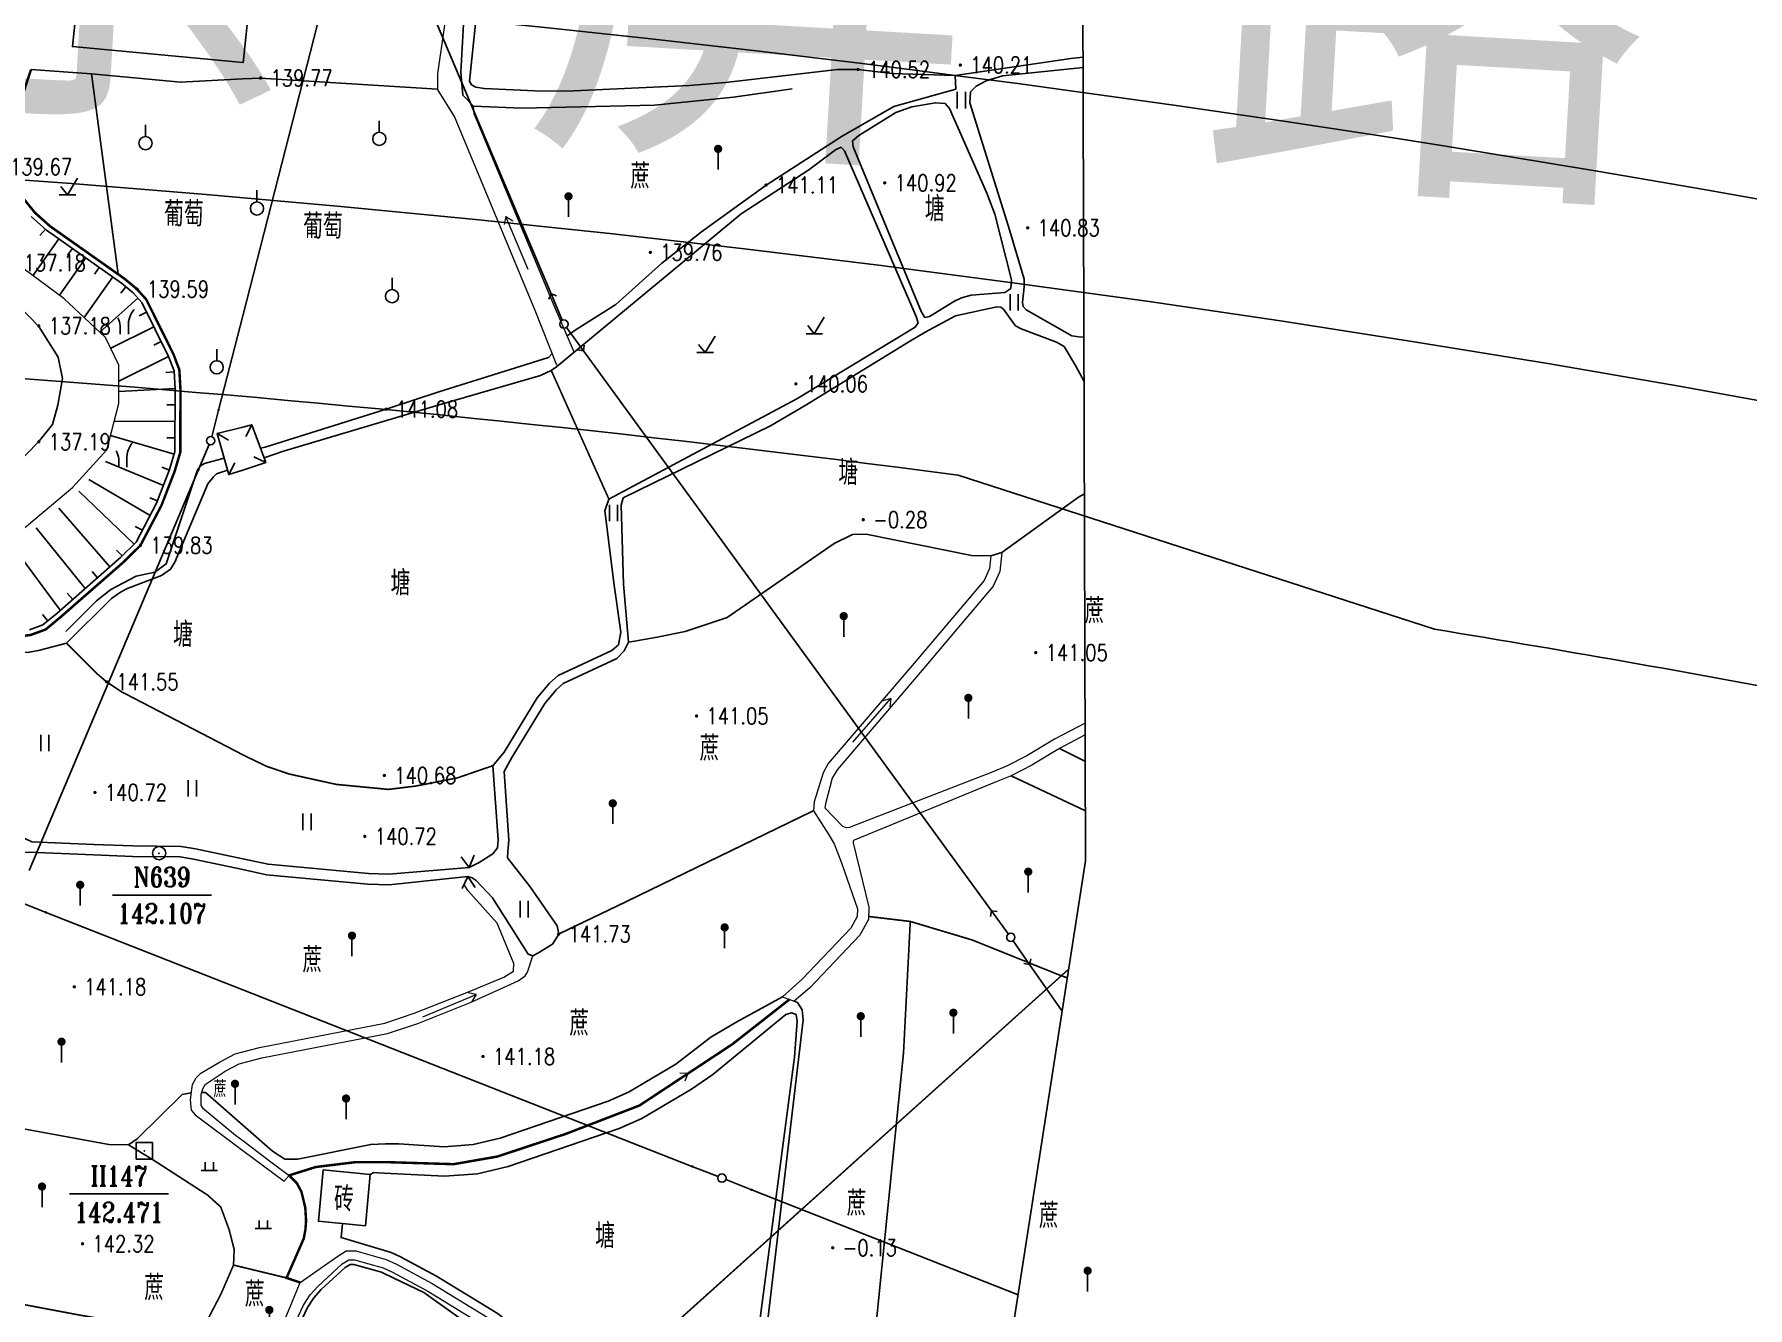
# Model space of a CAD drawing. Extents: x 529262 to 576451, y 2694391 to 2717535.
# Drawn here: x 567352.4 to 567456.3, y 2709343.5 to 2709420.7 of the extents above; entities that cross this region are included whole.
import ezdxf
from ezdxf.enums import TextEntityAlignment as Align
from ezdxf.xclip import XClip

# ---------------------------------------------------------------- set-up
doc = ezdxf.new("R2010")
doc.units = 0
doc.header["$XCLIPFRAME"] = 0
doc.linetypes.add('X3', pattern=[5, 4, -1])
for name, color, linetype in [('DLSS', 4, 'Continuous'), ('DMTZ', 8, 'Continuous'), ('GCD', 8, 'Continuous'), ('GXYZ', 8, 'Continuous'), ('JMD', 8, 'Continuous'), ('KZD', 8, 'Continuous'), ('PP-COM', 7, 'Continuous'), ('RD-中线', 40, 'Continuous'), ('RD-红线', 7, 'Continuous'), ('ZBTZ', 8, 'Continuous'), ('ZJ', 7, 'Continuous'), ('污水管径标注_W10-', 202, 'Continuous'), ('路名', 7, 'Continuous')]:
    doc.layers.add(name, color=color, linetype=linetype)
doc.layers.add('SXSS', color=5, linetype='Continuous', lineweight=0)
doc.styles.add('HZ', font='rs.shx', dxfattribs={"width": 0.8, "bigfont": 'hztxt.shx'})
doc.styles.add('romant', font='romant.shx', dxfattribs={"width": 0.8})
doc.styles.add('宋体', font='', dxfattribs={"width": 0.75})
doc.styles.get('宋体').set_extended_font_data('SimSun')
doc.linetypes.add('10421', pattern='A,2,[150,AAA.SHX,S=0.5,R=0,X=0,Y=0.5],1e-11', length=2)
doc.linetypes.add('10422', pattern='A,0.75,[150,AAA.SHX,S=0.5,R=0,X=0,Y=0.5],1.5,[177,AAA.SHX,S=1,R=0,X=0,Y=0.4],0.75', length=3)
doc.linetypes.add('1161', pattern='A,0,[149,AAA.SHX,S=0.15,R=0,X=0,Y=0],-1.6', length=1.6)
doc.linetypes.add('8462', pattern='A,2,[157,AAA.SHX,S=1,R=0,X=0,Y=0.5],1e-09', length=2)

# ---------------------------------------------------------------- blocks, each defined once
blk = doc.blocks.new('A$C19FD0107')
at = {"layer": 'RD-中线', "color": 8, "linetype": 'Continuous'}
blk.add_lwpolyline([(-3086.58, 14893.65), (-3108.23, 14899.63, 0.000046), (-3108.32, 14899.66), (-3236.52, 14935.1, 0.007364), (-3240.8, 14936.21), (-3481.53, 14995.18, 0.065736), (-3741.79, 15023.65), (-4056.29, 15016.62, -0.003768), (-4058.1, 15016.6), (-4121.61, 15016.13, 0.002785), (-4122.95, 15016.12), (-4376.62, 15011.45), (-4572.92, 15005.07)], format="xyb", dxfattribs=at)
at = {"layer": 'RD-中线', "color": 8, "linetype": 'Continuous', "flags": 128}
for points in [[(-4490.73, 14139.44, 0), (-4490.29, 14139.42)], [(-3818.25, 14086.17, 0), (-3817.74, 14086.17)]]:
    blk.add_lwpolyline(points, format="xyb", dxfattribs=at)
at = {"layer": 'RD-红线', "color": 8}
for points in [[(-3506.43, 15013.22, 0.051126), (-3711.6, 15035.87)], [(-3589.62, 15003.33, 0.03012), (-3708.24, 15011.83)], [(-3511.62, 14984.68, 0.012718), (-3560.74, 14994, 0.012718)]]:
    blk.add_lwpolyline(points, format="xyb", dxfattribs=at)
blk.add_lwpolyline([(-3560.74, 14994), (-3589.62, 15003.33)], dxfattribs=at)
blk = doc.blocks.new('gc121')
at = {"color": 8}
for p, q in [((-0.5, -1), (-0.5, 1)), ((0.5, -1), (0.5, 1))]:
    blk.add_line(p, q, dxfattribs=at)
blk = doc.blocks.new('gc013c')
at = {"linetype": 'Continuous'}
blk.add_line((0.5, 0), (4, 0), dxfattribs=at)
at = {"linetype": 'Continuous', "const_width": 0.15, "flags": 128}
blk.add_lwpolyline([(3.775, 0, 1), (3.925, 0, 1)], format="xyb", close=True, dxfattribs=at)
blk = doc.blocks.new('gc246')
at = {"color": 8}
for p, q in [((-0.5, 1), (-0.5, 0)), ((0.5, 1), (0.5, 0))]:
    blk.add_line(p, q, dxfattribs=at)
for centre, radius, start, end in [((3.4, 1.11), 2.91, 139.3312, 182.0887), ((-2.94, 0.81), 2.45, 4.3743, 29.0242)]:
    blk.add_arc(centre, radius, start, end, dxfattribs=at)
blk = doc.blocks.new('gc165')
at = {"color": 8}
blk.add_line((0, 0), (0, 2), dxfattribs=at)
at = {"color": 8, "const_width": 0.5}
blk.add_lwpolyline([(-0.25, 2.5, 1), (0.25, 2.5, 1)], format="xyb", close=True, dxfattribs=at)
blk = doc.blocks.new('gc119')
at = {"color": 8}
for p, q in [((-1, 0), (1, 0)), ((-0.5, 1), (-0.5, 0)), ((0.5, 1), (0.5, 0))]:
    blk.add_line(p, q, dxfattribs=at)
blk = doc.blocks.new('gc125')
at = {"color": 8}
blk.add_line((0, 0.8), (0, 2.2), dxfattribs=at)
blk.add_circle((0, 0), 0.8, dxfattribs=at)
blk = doc.blocks.new('gc123')
at = {"color": 8}
for p, q in [((-1, 0), (1, 0)), ((0, 0), (-0.8, 1)), ((0, 0), (1.2, 2))]:
    blk.add_line(p, q, dxfattribs=at)
blk = doc.blocks.new('GC200')
at = {"linetype": 'Continuous', "const_width": 0.2, "flags": 128}
blk.add_lwpolyline([(-0.1, 0, 1), (0.1, 0, 1)], format="xyb", close=True, dxfattribs=at)
blk = doc.blocks.new('gc170')
at = {"color": 8, "linetype": 'Continuous'}
blk.add_circle((0, 0), 0.5, dxfattribs=at)
blk = doc.blocks.new('gc086')
at = {"color": 8}
for p, q in [((0, 0), (7, 0)), ((7, 0), (6.18, 0.57)), ((7, 0), (6.18, -0.57))]:
    blk.add_line(p, q, dxfattribs=at)
blk = doc.blocks.new('gc037')
for p, q in [((0, 0), (-1.39, 0.8)), ((-1.39, -0.8), (0, 0))]:
    blk.add_line(p, q)
blk = doc.blocks.new('gc013b')
at = {"linetype": 'Continuous'}
blk.add_line((0.5, 0), (4, 0), dxfattribs=at)
at = {"linetype": 'Continuous', "flags": 128}
blk.add_lwpolyline([(3.5, 0.5), (4, 0), (3.5, -0.5)], dxfattribs=at)
blk = doc.blocks.new('gc117')
at = {"color": 8}
blk.add_circle((0, 0), 0.8, dxfattribs=at)
blk.add_point((0, 0), dxfattribs=at)
blk = doc.blocks.new('gc115')
at = {"color": 8}
blk.add_lwpolyline([(-1, -1), (1, -1), (1, 1), (-1, 1)], close=True, dxfattribs=at)
blk.add_point((0, 0), dxfattribs=at)

msp = doc.modelspace()

# ---------------------------------------------------------------- linework, layer by layer
at = {"color": 8, "linetype": 'Continuous', "flags": 128}
msp.add_lwpolyline([(567209.956, 2709328.306), (567242.359, 2709376.873), (567237.386, 2709487.838), (567226.241, 2709566.338), (567250.471, 2709637.466), (567310.691, 2709648.291), (567365.176, 2709659.753), (567568.23, 2709904.38), (567652.452, 2709866.094), (567570.025, 2709683.533), (567490.632, 2709613.794), (567456.674, 2709542.126), (567415.71, 2709492.593), (567416.103, 2709370.575), (567398.267, 2709255.857), (567341.513, 2709220.051), (567319.6, 2709121.447), (567354.869, 2709007.157), (567377.977, 2708907.793), (567342.698, 2708646.362), (567189.906, 2708654.057), (567219.676, 2708986.987), (567146.446, 2709250.882)], dxfattribs=at)
at = {"layer": 'DLSS', "linetype": 'X3', "const_width": 0.15, "elevation": 142.24, "flags": 128}
msp.add_lwpolyline([(567335.132, 2709353.926), (567335.056, 2709354.728), (567335.26, 2709356.226), (567335.711, 2709357.448), (567336.044, 2709358.273), (567336.636, 2709359.204), (567337.573, 2709360.571), (567338.049, 2709361.117), (567339.415, 2709362.187), (567342.357, 2709363.647), (567343.036, 2709363.91), (567346.687, 2709364.285), (567347.443, 2709364.578), (567348.025, 2709365.061), (567349.661, 2709368.634), (567350.032, 2709369.461), (567350.388, 2709370.766), (567350.481, 2709371.474), (567350.456, 2709372.235), (567349.484, 2709375.015), (567347.612, 2709377.832), (567347.24, 2709378.952), (567346.888, 2709381.28), (567346.962, 2709381.914), (567347.319, 2709382.491), (567348.491, 2709383.525), (567349.116, 2709383.87), (567352.14, 2709384.252), (567353.05, 2709384.583), (567353.931, 2709385.313), (567357.811, 2709388.701), (567358.804, 2709389.688), (567360.071, 2709392.096), (567360.873, 2709394.167), (567361.215, 2709395.321), (567361.227, 2709399.136), (567361.158, 2709400.323), (567360.804, 2709401.26), (567359.15, 2709404.586), (567358.589, 2709405.211), (567357.838, 2709405.835), (567353.313, 2709409.026), (567352.405, 2709409.839), (567350.429, 2709412.271), (567350.29, 2709412.618), (567350.36, 2709413.082), (567352.167, 2709418.511)], dxfattribs=at)
at = {"layer": 'DMTZ', "linetype": 'Continuous'}
for p, q in [((567353.043, 2709408.835, 142.24), (567352.71, 2709408.463, 142.24)), ((567354.671, 2709407.674, 142.24), (567354.383, 2709407.266, 142.24)), ((567356.305, 2709406.522, 142.24), (567356.017, 2709406.113, 142.24)), ((567357.922, 2709405.346, 142.24), (567357.602, 2709404.962, 142.24)), ((567359.171, 2709403.82, 142.24), (567358.723, 2709403.597, 142.24)), ((567360.062, 2709402.029, 142.24), (567359.614, 2709401.806, 142.24)), ((567360.842, 2709400.194, 142.24), (567360.343, 2709400.165, 142.24)), ((567360.901, 2709398.196, 142.24), (567360.401, 2709398.198, 142.24)), ((567360.895, 2709396.196, 142.24), (567360.395, 2709396.198, 142.24)), ((567360.558, 2709394.245, 142.24), (567360.092, 2709394.426, 142.24)), ((567359.835, 2709392.38, 142.24), (567359.369, 2709392.561, 142.24)), ((567358.921, 2709390.603, 142.24), (567358.478, 2709390.835, 142.24)), ((567357.701, 2709389.046, 142.24), (567357.348, 2709389.401, 142.24)), ((567356.201, 2709387.723, 142.24), (567355.872, 2709388.1, 142.24)), ((567354.695, 2709386.408, 142.24), (567354.366, 2709386.784, 142.24)), ((567353.176, 2709385.106, 142.24), (567352.857, 2709385.491, 142.24))]:
    msp.add_line(p, q, dxfattribs=at)
at = {"layer": 'DMTZ'}
for p, q in [((567353.854, 2709408.251, 142.24), (567352.277, 2709406.014, 142.24)), ((567355.488, 2709407.098, 142.24), (567353.892, 2709404.835, 142.24)), ((567357.122, 2709405.945, 142.24), (567355.391, 2709403.49, 142.24)), ((567358.648, 2709404.662, 142.24), (567356.347, 2709402.597, 142.24)), ((567359.616, 2709402.924, 142.24), (567357.002, 2709401.624, 142.24)), ((567360.507, 2709401.134, 142.24), (567357.49, 2709399.633, 142.24)), ((567360.9, 2709399.196, 142.24), (567357.486, 2709398.998, 142.24)), ((567360.898, 2709397.196, 142.24), (567357.21, 2709397.208, 142.24)), ((567360.844, 2709395.203, 142.24), (567356.99, 2709396.342, 142.24)), ((567360.197, 2709393.312, 142.24), (567356.678, 2709394.772, 142.24)), ((567359.386, 2709391.487, 142.24), (567355.678, 2709393.681, 142.24)), ((567358.41, 2709389.751, 142.24), (567355.062, 2709392.958, 142.24)), ((567356.954, 2709388.381, 142.24), (567353.85, 2709391.939, 142.24)), ((567355.448, 2709387.065, 142.24), (567352.474, 2709390.741, 142.24)), ((567353.941, 2709385.75, 142.24), (567351.239, 2709389.395, 142.24))]:
    msp.add_line(p, q, dxfattribs=at)
at = {"layer": 'DMTZ', "linetype": '10422', "flags": 128}
for points, elevation in [([(567415.916, 2709428.717), (567397.915, 2709428.068), (567383.779, 2709428.009), (567382.364, 2709427.855), (567381.673, 2709427.241), (567379.978, 2709423.979), (567379.574, 2709422.92), (567379.132, 2709421.49), (567378.741, 2709417.809), (567378.875, 2709417.596), (567379.136, 2709417.44), (567379.64, 2709417.363), (567382.714, 2709417.229), (567384.634, 2709417.208), (567392.087, 2709417.544), (567394.272, 2709417.736), (567401.07, 2709418.516), (567402.307, 2709418.518), (567404.349, 2709418.276), (567408.201, 2709418.163), (567415.217, 2709419.184), (567415.946, 2709419.255)], 140.5), ([(567384.675, 2709402.372), (567385.223, 2709402.77), (567387.618, 2709404.271), (567390.408, 2709406.774), (567392.812, 2709408.682), (567396.729, 2709411.514), (567401.34, 2709414.486), (567404.483, 2709416.283), (567408.232, 2709417.323), (567408.201, 2709418.163)], 141.135), ([(567415.948, 2709418.63), (567411.066, 2709418.141), (567410.069, 2709417.837), (567409.463, 2709417.51), (567409.136, 2709417.164), (567409.084, 2709416.506), (567411.489, 2709408.795), (567412.376, 2709405.806), (567412.387, 2709405.339), (567412.27, 2709404.408), (567412.318, 2709404.15), (567412.494, 2709403.961), (567415.273, 2709402.377), (567415.838, 2709402.295), (567416.001, 2709402.318)], 140.91), ([(567401.295, 2709413.82), (567400.947, 2709413.655), (567399.326, 2709412.442), (567395.214, 2709409.776), (567384.021, 2709400.509), (567383.711, 2709400.277)], 141.247), ([(567405.954, 2709403.158), (567405.836, 2709403.542), (567401.494, 2709413.593), (567401.295, 2709413.82)], 141.255), ([(567414.799, 2709401.736), (567414.336, 2709401.998), (567412.205, 2709402.809), (567411.865, 2709402.992), (567411.725, 2709403.146), (567411.127, 2709404.004), (567410.96, 2709404.121), (567410.728, 2709404.142), (567408.226, 2709403.583), (567406.383, 2709402.596), (567405.497, 2709402.078), (567399.111, 2709398.15), (567396.992, 2709396.932), (567388.071, 2709392.572)], 141.216), ([(567387.206, 2709392.476), (567398.604, 2709398.567), (567405.763, 2709402.905), (567405.954, 2709403.158)], 141.255), ([(567416.01, 2709399.61), (567415.499, 2709400.583), (567414.799, 2709401.736)], 141.295), ([(567366.362, 2709395.642), (567373.694, 2709397.935), (567376.901, 2709398.989), (567383.531, 2709401.06)], 141.011), ([(567383.531, 2709401.06), (567383.767, 2709401.298)], 141.135), ([(567383.711, 2709400.277), (567383.056, 2709399.969), (567376.918, 2709398.195), (567367.477, 2709395.394), (567366.295, 2709394.99)], 141.4), ([(567366.082, 2709395.566), (567366.362, 2709395.642)], 141.218), ([(567354.284, 2709384.462), (567355.318, 2709385.511), (567356.135, 2709386.328), (567357.001, 2709387.001), (567358.54, 2709387.818), (567359.67, 2709388.058), (567360.368, 2709388.563), (567362.251, 2709394.258), (567362.443, 2709394.509), (567362.682, 2709394.644), (567363.876, 2709394.968)], 141.218), ([(567364.083, 2709394.235), (567363.417, 2709394.007), (567363.22, 2709393.827), (567362.882, 2709393.402), (567360.886, 2709388.669), (567360.615, 2709388.239), (567360.079, 2709387.849), (567357.955, 2709387.052), (567357.538, 2709386.805), (567357.037, 2709386.469), (567354.315, 2709383.749)], 141.4), ([(567380.167, 2709376.333), (567380.862, 2709377.159), (567382.851, 2709380.438), (567383.603, 2709381.331), (567384.117, 2709381.789), (567387.372, 2709383.318), (567387.779, 2709383.659), (567387.936, 2709384.417), (567387.525, 2709387.267), (567386.956, 2709391.777), (567387.206, 2709392.476)], 141.505), ([(567388.071, 2709392.572), (567387.946, 2709392.128), (567388.09, 2709387.325), (567388.392, 2709383.819)], 141.505), ([(567388.392, 2709383.819), (567388.762, 2709383.872), (567390.133, 2709384.111), (567391.837, 2709384.458), (567394.37, 2709385.321), (567400.861, 2709389.79), (567401.98, 2709390.332), (567402.794, 2709390.356), (567409.179, 2709389.066), (567410.358, 2709389.058), (567411.021, 2709389.244), (567415.681, 2709392.597), (567416.032, 2709392.803)], 141.295), ([(567354.315, 2709383.749), (567352.612, 2709383.304), (567352.063, 2709383.207), (567349.111, 2709383.03), (567348.787, 2709382.917), (567348.52, 2709382.607), (567347.868, 2709381.137), (567347.744, 2709380.595), (567347.807, 2709380.091), (567351.181, 2709372.668), (567351.784, 2709371.93), (567352.213, 2709371.728), (567355.971, 2709371.561), (567358.333, 2709371.479), (567361.266, 2709371.44), (567362.134, 2709371.304), (567364.998, 2709370.693)], 141.965), ([(567364.998, 2709370.693), (567366.543, 2709370.363), (567372.623, 2709369.802), (567373.863, 2709369.758), (567378.73, 2709370.161), (567379.327, 2709370.461), (567380.162, 2709371), (567380.451, 2709371.364), (567380.495, 2709371.835), (567380.167, 2709376.333)], 141.965), ([(567373.649, 2709353.428), (567374.472, 2709353.425), (567377.222, 2709353.246), (567378.965, 2709353.371), (567380.608, 2709353.756), (567387.166, 2709356.005), (567388.382, 2709356.545), (567391.263, 2709358.24), (567393.389, 2709359.872), (567394.956, 2709360.82), (567397.72, 2709362.333)], 142.465), ([(567345.641, 2709354.571), (567351.922, 2709354.282), (567356.889, 2709353.376), (567358.067, 2709353.352), (567358.607, 2709353.72), (567361.323, 2709356.398)], 142.347), ([(567361.323, 2709356.398), (567361.883, 2709356.51)], 142.091), ([(567362.514, 2709356.538), (567362.736, 2709356.522), (567363.209, 2709356.135), (567364.998, 2709354.559)], 142.091), ([(567364.998, 2709354.559), (567366.799, 2709352.971), (567367.557, 2709352.489), (567368.337, 2709352.482), (567372.761, 2709353.388), (567373.649, 2709353.428)], 142.091)]:
    msp.add_lwpolyline(points, dxfattribs=dict(at, elevation=elevation))
at = {"layer": 'DMTZ', "linetype": '10421', "flags": 128}
for points, elevation in [([(567398.318, 2709417.336), (567394.755, 2709416.835), (567389.965, 2709416.363), (567381.922, 2709416.167), (567379.001, 2709416.298), (567378.344, 2709416.963), (567378.216, 2709418.347), (567378.39, 2709421.267), (567378.938, 2709423.112), (567380.134, 2709425.887), (567380.963, 2709427.456), (567381.528, 2709428.265)], 140.354), ([(567388.392, 2709383.819), (567388.134, 2709383.291), (567387.68, 2709382.835), (567384.433, 2709381.31), (567384.011, 2709380.934), (567383.314, 2709380.106), (567381.324, 2709376.827), (567380.862, 2709375.973)], 141.505), ([(567380.862, 2709375.973), (567381.139, 2709371.828), (567381.071, 2709371.114), (567381.045, 2709370.741)], 141.965), ([(567364.998, 2709370.037), (567362.017, 2709370.674), (567361.212, 2709370.8), (567358.317, 2709370.838), (567355.946, 2709370.921), (567352.057, 2709371.093), (567351.351, 2709371.04), (567350.079, 2709369.634)], 141.965), ([(567381.045, 2709370.741), (567382.431, 2709368.995), (567384.066, 2709366.634), (567384.158, 2709366.13), (567383.777, 2709365.52), (567382.886, 2709364.977), (567382.584, 2709364.815), (567382.311, 2709364.921), (567380.142, 2709368.316), (567379.159, 2709369.385), (567378.906, 2709369.533)], 141.684), ([(567378.906, 2709369.533), (567378.656, 2709369.612), (567373.879, 2709369.116), (567372.582, 2709369.162), (567366.446, 2709369.728), (567364.998, 2709370.037)], 141.965)]:
    msp.add_lwpolyline(points, dxfattribs=dict(at, elevation=elevation))
at = {"layer": 'DMTZ', "linetype": '10422', "elevation": 141.188, "flags": 128}
msp.add_lwpolyline([(567409.164, 2709404.844), (567411.206, 2709405.008), (567411.578, 2709405.247), (567411.613, 2709405.764), (567410.605, 2709409.741), (567410.111, 2709411.021), (567407.85, 2709416.16), (567407.591, 2709416.453), (567407.002, 2709416.504), (567405.562, 2709416.254), (567404.609, 2709415.904), (567402.347, 2709414.508), (567401.967, 2709414.193), (567402.014, 2709413.821), (567406.164, 2709403.806), (567406.359, 2709403.491), (567406.637, 2709403.558), (567408.148, 2709404.478), (567408.586, 2709404.684)], close=True, dxfattribs=at)
at = {"layer": 'DMTZ', "linetype": 'Continuous', "elevation": 142.24, "flags": 128}
msp.add_lwpolyline([(567352.064, 2709384.567), (567352.887, 2709384.867), (567353.722, 2709385.558), (567357.591, 2709388.937), (567358.541, 2709389.882), (567359.777, 2709392.23), (567360.568, 2709394.271), (567360.893, 2709395.368), (567360.904, 2709399.128), (567360.839, 2709400.255), (567360.509, 2709401.131), (567358.881, 2709404.403), (567358.365, 2709404.978), (567357.642, 2709405.579), (567353.112, 2709408.773), (567352.171, 2709409.616)], dxfattribs=at)
at = {"layer": 'DMTZ', "linetype": '10421', "flags": 128}
msp.add_lwpolyline([(567398.441, 2709362.055), (567398.637, 2709361.978), (567398.921, 2709361.546), (567398.975, 2709360.924), (567396.813, 2709342.602), (567395.608, 2709336.895), (567395.488, 2709335.932), (567395.488, 2709335.282), (567395.507, 2709334.706)], dxfattribs=at)
at = {"layer": 'DMTZ', "linetype": '10422', "flags": 128}
for points in [[(567394.748, 2709335.521), (567396.324, 2709342.543), (567398.446, 2709358.672), (567398.625, 2709360.849), (567398.549, 2709361.25), (567398.266, 2709361.36), (567397.934, 2709361.261), (567393.503, 2709357.61), (567392.221, 2709356.737), (567389.197, 2709354.958), (567387.817, 2709354.346), (567381.101, 2709352.042), (567379.233, 2709351.605), (567377.24, 2709351.462), (567373.178, 2709351.669), (567372.954, 2709351.68), (567372.735, 2709351.563), (567372.441, 2709348.459), (567371.054, 2709348.591), (567370.966, 2709347.743), (567374.011, 2709346.837), (567374.565, 2709346.58), (567376.743, 2709345.393), (567380.482, 2709343.117), (567381.386, 2709342.4), (567386.213, 2709338.939), (567391.015, 2709336.398), (567393.631, 2709335.611)], [(567389.437, 2709326.022), (567389.788, 2709326.731), (567390.12, 2709328.188), (567390.205, 2709329.425), (567389.971, 2709330.366), (567388.426, 2709333.679), (567387.566, 2709335.877), (567387.083, 2709336.485), (567386.549, 2709336.893), (567381.22, 2709340.676), (567375.973, 2709344.402), (567374.167, 2709345.283), (567373.42, 2709345.646), (567371.744, 2709346.117), (567371.516, 2709346.117), (567371.204, 2709345.919), (567369.76, 2709344.584), (567369.303, 2709344.093), (567368.925, 2709343.502), (567367.259, 2709339.953), (567367.16, 2709339.306), (567367.614, 2709338.946), (567370.125, 2709337.273), (567372.384, 2709335.904), (567373.085, 2709335.328), (567374.595, 2709333.591), (567376.248, 2709331.551), (567377.376, 2709330.593), (567380.04, 2709328.658), (567381.544, 2709327.722), (567383.23, 2709326.914), (567383.951, 2709326.701), (567388.72, 2709325.928), (567389.437, 2709326.022)]]:
    msp.add_lwpolyline(points, close=True, dxfattribs=at)
at = {"layer": 'GXYZ', "linetype": 'Continuous'}
for p, q in [((567364.998, 2709403.582), (567371.775, 2709429.977)), ((567383.695, 2709404.931), (567373.052, 2709430.072)), ((567363.554, 2709397.96), (567364.998, 2709403.582)), ((567410.391, 2709367.547), (567385.653, 2709401.473)), ((567352.048, 2709369.991), (567362.278, 2709394.181)), ((567364.998, 2709362.756), (567353.13, 2709367.418)), ((567371.214, 2709324.55), (567415.078, 2709363.98)), ((567371.359, 2709324.715, -149.001), (567415.084, 2709364.019, -149.001)), ((567414.686, 2709361.456), (567412.713, 2709364.29)), ((567392.191, 2709352.073), (567364.998, 2709362.756)), ((567412.014, 2709344.272), (567395.914, 2709350.609))]:
    msp.add_line(p, q, dxfattribs=at)
at = {"layer": 'JMD', "linetype": 'Continuous'}
for p, q in [((567363.451, 2709396.469), (567364.141, 2709396.065)), ((567365.56, 2709396.977), (567365.183, 2709396.271)), ((567364.157, 2709393.973), (567364.533, 2709394.679)), ((567366.4, 2709394.708), (567365.679, 2709395.056))]:
    msp.add_line(p, q, dxfattribs=at)
at = {"layer": 'JMD', "linetype": 'Continuous', "flags": 128}
for points, elevation in [([(567364.998, 2709426.376), (567355.439, 2709427.278), (567354.673, 2709419.905), (567364.998, 2709418.931)], 139.709), ([(567364.998, 2709418.931), (567365.031, 2709418.928), (567365.797, 2709426.301), (567364.998, 2709426.376)], 139.709), ([(567364.998, 2709394.248), (567364.157, 2709393.973), (567363.451, 2709396.469), (567364.998, 2709396.842)], 143.191), ([(567364.998, 2709396.842), (567365.56, 2709396.977), (567366.4, 2709394.708), (567364.998, 2709394.248)], 143.191)]:
    msp.add_lwpolyline(points, dxfattribs=dict(at, elevation=elevation))
at = {"layer": 'JMD', "linetype": 'Continuous', "elevation": 140.457, "flags": 128}
msp.add_lwpolyline([(567372.441, 2709348.459), (567369.588, 2709348.73), (567369.882, 2709351.834), (567372.735, 2709351.563)], close=True, dxfattribs=at)
at = {"layer": 'KZD', "linetype": 'Continuous'}
for p, q in [((567357.1, 2709368.484), (567363.1, 2709368.484)), ((567354.502, 2709350.382), (567360.502, 2709350.382))]:
    msp.add_line(p, q, dxfattribs=at)
at = {"layer": 'SXSS', "color": 8, "linetype": 'Continuous', "flags": 128}
for points, elevation in [([(567380.983, 2709429.193), (567379.596, 2709427.476), (567378.555, 2709425.533), (567377.81, 2709423.639), (567377.243, 2709421.206), (567376.801, 2709418.262), (567376.813, 2709417.329)], 139.711), ([(567342.608, 2709379.703), (567343.07, 2709382.373), (567343.685, 2709384.036), (567344.614, 2709385.129), (567346.417, 2709386.822), (567350.625, 2709389.772), (567354.677, 2709393.18), (567356.767, 2709395.465), (567357.482, 2709398.281), (567357.496, 2709400.6), (567356.684, 2709402.283), (567354.157, 2709404.641), (567350.245, 2709407.499), (567347.796, 2709410.405), (567347.261, 2709413.31), (567347.72, 2709417.44), (567348.126, 2709419.386)], 138.531), ([(567384.045, 2709400.594), (567382.735, 2709403.913), (567377.837, 2709415.666), (567376.813, 2709417.329)], 141.135), ([(567385.118, 2709401.35), (567383.841, 2709404.296), (567379.037, 2709415.824), (567379.001, 2709416.298)], 141.135), ([(567410.358, 2709389.058), (567410.28, 2709388.273), (567409.959, 2709387.551), (567405.71, 2709382.537), (567400.505, 2709376.455), (567400.187, 2709375.891), (567399.652, 2709374.145), (567399.602, 2709373.602), (567400.534, 2709372.143), (567400.867, 2709371.603), (567401.309, 2709370.44), (567402.272, 2709367.66), (567402.261, 2709367.191), (567401.868, 2709366.479), (567398.902, 2709363.367), (567397.72, 2709362.333), (567398.441, 2709362.055)], 141.054), ([(567411.021, 2709389.244), (567410.908, 2709388.107), (567410.507, 2709387.206), (567406.198, 2709382.121), (567401.033, 2709376.086), (567400.745, 2709375.576), (567400.326, 2709374.012), (567400.304, 2709373.773), (567401.367, 2709372.676), (567401.579, 2709372.59), (567401.829, 2709372.607)], 141.054), ([(567416.076, 2709378.915), (567414.217, 2709377.929), (567412.537, 2709376.925), (567411.318, 2709376.303), (567410.437, 2709375.932), (567401.829, 2709372.607)], 141.115), ([(567364.998, 2709358.993), (567366.016, 2709359.255), (567373.618, 2709360.734), (567375.403, 2709361.328), (567378.584, 2709362.585), (567380.837, 2709363.525), (567381.426, 2709363.885), (567381.434, 2709364.345), (567380.422, 2709366.783), (567378.644, 2709368.771), (567378.454, 2709369.084)], 141.557), ([(567364.998, 2709358.325), (567366.158, 2709358.624), (567373.783, 2709360.107), (567375.624, 2709360.72), (567378.845, 2709361.993), (567381.705, 2709363.3), (567382.128, 2709363.596), (567382.269, 2709363.821), (567382.584, 2709364.815)], 141.557), ([(567361.891, 2709355.429), (567361.829, 2709356.112), (567361.952, 2709357.023), (567362.173, 2709357.421), (567362.453, 2709357.708), (567363.597, 2709358.373), (567364.546, 2709358.876), (567364.998, 2709358.993)], 141.557), ([(567362.473, 2709355.714), (567362.478, 2709356.208), (567362.474, 2709356.405), (567362.579, 2709356.759), (567362.722, 2709357.01), (567363.929, 2709357.817), (567364.782, 2709358.269), (567364.998, 2709358.325)], 141.557), ([(567362.473, 2709355.714), (567362.557, 2709355.595), (567364.571, 2709353.937), (567364.998, 2709353.615)], 142.158), ([(567361.891, 2709355.429), (567362.108, 2709355.169), (567364.998, 2709353.019)], 142.148), ([(567364.998, 2709353.615), (567366.793, 2709352.263), (567367.811, 2709351.506)], 142.158), ([(567364.998, 2709353.019), (567367.509, 2709351.151), (567367.811, 2709351.506)], 142.148), ([(567364.998, 2709336.162), (567365.205, 2709336.34), (567365.922, 2709337.568), (567367.006, 2709340.067), (567368.681, 2709343.637), (567369.083, 2709344.264), (567369.564, 2709344.781), (567371.034, 2709346.14), (567371.436, 2709346.395), (567371.782, 2709346.395), (567373.517, 2709345.907), (567374.092, 2709345.64), (567376.218, 2709344.482), (567379.88, 2709342.253), (567380.753, 2709341.56), (567385.658, 2709338.043), (567390.614, 2709335.42), (567393.356, 2709334.596), (567394.76, 2709334.257), (567401.778, 2709332.977)], 142.5), ([(567368.125, 2709344.129), (567368.485, 2709345.014), (567370.705, 2709346.567), (567371.28, 2709346.932), (567371.856, 2709346.932), (567373.704, 2709346.412), (567374.334, 2709346.12), (567376.486, 2709344.947), (567380.188, 2709342.694), (567381.076, 2709341.989), (567385.941, 2709338.501), (567390.818, 2709335.919), (567393.497, 2709335.114), (567394.871, 2709334.783), (567401.889, 2709333.94)], 142.5), ([(567364.998, 2709337.05), (567365.443, 2709337.811), (567366.516, 2709340.288), (567368.125, 2709344.129)], 142.5)]:
    msp.add_lwpolyline(points, dxfattribs=dict(at, elevation=elevation))
at = {"layer": 'SXSS', "color": 8, "linetype": '8462', "const_width": 0.1, "flags": 128}
for points, elevation in [([(567387.206, 2709392.476), (567383.711, 2709400.277)], 141.247), ([(567354.315, 2709383.749), (567356.147, 2709381.926), (567356.743, 2709381.414), (567357.632, 2709380.822), (567364.998, 2709376.996)], 141.4), ([(567364.998, 2709376.996), (567365.172, 2709376.906), (567366.465, 2709376.288), (567367.81, 2709375.829), (567370.674, 2709375.198), (567373.837, 2709374.895), (567375.498, 2709375.098), (567378.035, 2709375.599), (567380.167, 2709376.333)], 141.4)]:
    msp.add_lwpolyline(points, dxfattribs=dict(at, elevation=elevation))
at = {"layer": 'SXSS', "color": 8, "linetype": 'Continuous', "flags": 128}
msp.add_lwpolyline([(567416.079, 2709378.197), (567414.529, 2709377.375), (567412.845, 2709376.368), (567411.586, 2709375.726), (567410.681, 2709375.346), (567402.07, 2709371.813), (567402.009, 2709371.767), (567402.004, 2709371.657), (567402.959, 2709367.767), (567402.94, 2709367.008), (567402.425, 2709366.071), (567399.376, 2709362.872), (567398.441, 2709362.055)], dxfattribs=at)
at = {"layer": 'SXSS', "color": 8, "linetype": 'Continuous', "const_width": 0.15, "flags": 128}
for points, elevation in [([(567367.811, 2709351.506), (567369.43, 2709352.014), (567371.823, 2709352.307), (567373.711, 2709352.31), (567377.787, 2709352.186), (567380.436, 2709352.647), (567384.585, 2709354.02), (567389.057, 2709355.741), (567394.685, 2709359.453), (567398.15, 2709362.167)], 142.363), ([(567368.485, 2709345.014), (567367.659, 2709345.295), (567368.698, 2709347.67), (567368.801, 2709348.201), (567368.843, 2709348.751), (567368.794, 2709349.552), (567368.561, 2709350.518), (567368.283, 2709351.033), (567367.811, 2709351.506)], 142.251)]:
    msp.add_lwpolyline(points, dxfattribs=dict(at, elevation=elevation))
at = {"layer": 'ZBTZ', "linetype": '1161', "flags": 128}
for points, elevation in [([(567352.167, 2709418.511), (567355.837, 2709418.247), (567361.229, 2709417.749), (567364.998, 2709417.944)], 139.614), ([(567355.837, 2709418.247), (567357.445, 2709406.112)], 139.83), ([(567364.998, 2709417.944), (567366.083, 2709418), (567376.813, 2709417.329)], 139.614), ([(567416.094, 2709373.602), (567411.586, 2709375.726)], 141.062)]:
    msp.add_lwpolyline(points, dxfattribs=dict(at, elevation=elevation))
at = {"layer": 'ZBTZ', "linetype": 'Continuous', "const_width": 0.1, "flags": 128}
for points, elevation in [([(567414.529, 2709377.375), (567416.084, 2709376.597)], 141.09), ([(567384.158, 2709366.13), (567387.956, 2709367.951), (567399.602, 2709373.602)], 141.726), ([(567414.999, 2709363.474), (567414.557, 2709363.631), (567409.231, 2709365.77), (567405.476, 2709366.893), (567402.945, 2709367.196)], 141.981), ([(567401.889, 2709333.94), (567403.322, 2709341.678), (567405.066, 2709358.937), (567405.476, 2709366.893)], 142.014), ([(567362.322, 2709341.709), (567363.681, 2709344.315), (567364.443, 2709346.072), (567364.483, 2709347.018), (567364.179, 2709348.211), (567363.671, 2709349.591), (567362.869, 2709350.315), (567359.598, 2709352.427), (567358.088, 2709353.349)], 142.711), ([(567364.998, 2709345.938), (567364.443, 2709346.072)], 142.281), ([(567367.659, 2709345.295), (567364.998, 2709345.938)], 142.281), ([(567348.777, 2709344.234), (567355.242, 2709343.018), (567358.926, 2709342.4), (567362.322, 2709341.709)], 142.78)]:
    msp.add_lwpolyline(points, dxfattribs=dict(at, elevation=elevation))
at = {"layer": '污水管径标注_W10-'}
msp.add_lwpolyline([(567346.483, 2709389.668), (567352.634, 2709395.976), (567353.468, 2709397.002), (567353.8, 2709398.182), (567354.068, 2709399.793), (567353.806, 2709401.081), (567352.644, 2709402.947), (567347.859, 2709407.882)], dxfattribs=at)

# ---------------------------------------------------------------- block references
at = {"layer": 'DLSS', "linetype": 'Continuous'}
for p, xscale, yscale, zscale, rotation in [((567378.73, 2709370.161, 141.965), 0.5000000001426728, 0.5000000001426728, 0.5000000001426728, 277.2364167431595), ((567378.656, 2709369.612, 141.965), 0.4999999999627948, 0.4999999999627948, 0.4999999999627948, 93.6217195385473)]:
    msp.add_blockref('gc037', p, dxfattribs=dict(at, xscale=xscale, yscale=yscale, zscale=zscale, rotation=rotation))
at = {"layer": 'GCD', "linetype": 'Continuous'}
ref = msp.add_blockref('GC200', (567402.307, 2709418.518, 140.515), dxfattribs=dict(at, xscale=0.5, yscale=0.5, zscale=0.5))
ref.add_attrib('height', '140.52', dxfattribs={"linetype": 'Continuous', "height": 1, "style": 'HZ', "width": 0.8}).set_placement((567402.907, 2709418.518, 140.515), align=Align.MIDDLE_LEFT)
ref = msp.add_blockref('GC200', (567408.509, 2709418.785, 140.206), dxfattribs=dict(at, xscale=0.5, yscale=0.5, zscale=0.5))
ref.add_attrib('height', '140.21', dxfattribs={"linetype": 'Continuous', "height": 1, "style": 'HZ', "width": 0.8}).set_placement((567409.109, 2709418.785, 140.206), align=Align.MIDDLE_LEFT)
ref = msp.add_blockref('GC200', (567366.083, 2709418, 139.767), dxfattribs=dict(at, xscale=0.5, yscale=0.5, zscale=0.5))
ref.add_attrib('height', '139.77', dxfattribs={"linetype": 'Continuous', "height": 1, "style": 'HZ', "width": 0.8}).set_placement((567366.683, 2709418, 139.767), align=Align.MIDDLE_LEFT)
ref = msp.add_blockref('GC200', (567350.29, 2709412.618, 139.669), dxfattribs=dict(at, xscale=0.5, yscale=0.5, zscale=0.5))
ref.add_attrib('height', '139.67', dxfattribs={"linetype": 'Continuous', "height": 1, "style": 'HZ', "width": 0.8}).set_placement((567350.89, 2709412.618, 139.669), align=Align.MIDDLE_LEFT)
ref = msp.add_blockref('GC200', (567396.729, 2709411.514, 141.108), dxfattribs=dict(at, xscale=0.5, yscale=0.5, zscale=0.5))
ref.add_attrib('height', '141.11', dxfattribs={"linetype": 'Continuous', "height": 1, "style": 'HZ', "width": 0.8}).set_placement((567397.329, 2709411.514, 141.108), align=Align.MIDDLE_LEFT)
ref = msp.add_blockref('GC200', (567403.926, 2709411.647, 140.92), dxfattribs=dict(at, xscale=0.5, yscale=0.5, zscale=0.5))
ref.add_attrib('height', '140.92', dxfattribs={"linetype": 'Continuous', "height": 1, "style": 'HZ', "width": 0.8}).set_placement((567404.526, 2709411.647, 140.92), align=Align.MIDDLE_LEFT)
ref = msp.add_blockref('GC200', (567412.594, 2709408.924, 140.832), dxfattribs=dict(at, xscale=0.5, yscale=0.5, zscale=0.5))
ref.add_attrib('height', '140.83', dxfattribs={"linetype": 'Continuous', "height": 1, "style": 'HZ', "width": 0.8}).set_placement((567413.194, 2709408.924, 140.832), align=Align.MIDDLE_LEFT)
ref = msp.add_blockref('GC200', (567389.716, 2709407.436, 139.76), dxfattribs=dict(at, xscale=0.5, yscale=0.5, zscale=0.5))
ref.add_attrib('height', '139.76', dxfattribs={"linetype": 'Continuous', "height": 1, "style": 'HZ', "width": 0.8}).set_placement((567390.316, 2709407.436, 139.76), align=Align.MIDDLE_LEFT)
ref = msp.add_blockref('GC200', (567351.123, 2709406.806, 137.18), dxfattribs=dict(at, xscale=0.5, yscale=0.5, zscale=0.5))
ref.add_attrib('height', '137.18', dxfattribs={"linetype": 'Continuous', "height": 1, "style": 'HZ', "width": 0.8}).set_placement((567351.723, 2709406.806, 137.18), align=Align.MIDDLE_LEFT)
ref = msp.add_blockref('GC200', (567358.589, 2709405.211, 139.59), dxfattribs=dict(at, xscale=0.5, yscale=0.5, zscale=0.5))
ref.add_attrib('height', '139.59', dxfattribs={"linetype": 'Continuous', "height": 1, "style": 'HZ', "width": 0.8}).set_placement((567359.189, 2709405.211, 139.59), align=Align.MIDDLE_LEFT)
ref = msp.add_blockref('GC200', (567352.639, 2709402.982, 137.18), dxfattribs=dict(at, xscale=0.5, yscale=0.5, zscale=0.5))
ref.add_attrib('height', '137.18', dxfattribs={"linetype": 'Continuous', "height": 1, "style": 'HZ', "width": 0.8}).set_placement((567353.239, 2709402.982, 137.18), align=Align.MIDDLE_LEFT)
ref = msp.add_blockref('GC200', (567398.538, 2709399.469, 140.06), dxfattribs=dict(at, xscale=0.5, yscale=0.5, zscale=0.5))
ref.add_attrib('height', '140.06', dxfattribs={"linetype": 'Continuous', "height": 1, "style": 'HZ', "width": 0.8}).set_placement((567399.138, 2709399.469, 140.06), align=Align.MIDDLE_LEFT)
ref = msp.add_blockref('GC200', (567373.694, 2709397.935, 141.084), dxfattribs=dict(at, xscale=0.5, yscale=0.5, zscale=0.5))
ref.add_attrib('height', '141.08', dxfattribs={"linetype": 'Continuous', "height": 1, "style": 'HZ', "width": 0.8}).set_placement((567374.294, 2709397.935, 141.084), align=Align.MIDDLE_LEFT)
ref = msp.add_blockref('GC200', (567352.637, 2709395.955, 137.192), dxfattribs=dict(at, xscale=0.5, yscale=0.5, zscale=0.5))
ref.add_attrib('height', '137.19', dxfattribs={"linetype": 'Continuous', "height": 1, "style": 'HZ', "width": 0.8}).set_placement((567353.237, 2709395.955, 137.192), align=Align.MIDDLE_LEFT)
ref = msp.add_blockref('GC200', (567402.625, 2709391.237, -0.28), dxfattribs=dict(at, xscale=0.5, yscale=0.5, zscale=0.5))
ref.add_attrib('height', '-0.28', dxfattribs={"linetype": 'Continuous', "height": 1, "style": 'HZ', "width": 0.8}).set_placement((567403.225, 2709391.237, -0.28), align=Align.MIDDLE_LEFT)
ref = msp.add_blockref('GC200', (567358.804, 2709389.688, 139.829), dxfattribs=dict(at, xscale=0.5, yscale=0.5, zscale=0.5))
ref.add_attrib('height', '139.83', dxfattribs={"linetype": 'Continuous', "height": 1, "style": 'HZ', "width": 0.8}).set_placement((567359.404, 2709389.688, 139.829), align=Align.MIDDLE_LEFT)
ref = msp.add_blockref('GC200', (567413.084, 2709383.183, 141.053), dxfattribs=dict(at, xscale=0.5, yscale=0.5, zscale=0.5))
ref.add_attrib('height', '141.05', dxfattribs={"linetype": 'Continuous', "height": 1, "style": 'HZ', "width": 0.8}).set_placement((567413.684, 2709383.183, 141.053), align=Align.MIDDLE_LEFT)
ref = msp.add_blockref('GC200', (567356.743, 2709381.414, 141.548), dxfattribs=dict(at, xscale=0.5, yscale=0.5, zscale=0.5))
ref.add_attrib('height', '141.55', dxfattribs={"linetype": 'Continuous', "height": 1, "style": 'HZ', "width": 0.8}).set_placement((567357.343, 2709381.414, 141.548), align=Align.MIDDLE_LEFT)
ref = msp.add_blockref('GC200', (567392.516, 2709379.346, 141.054), dxfattribs=dict(at, xscale=0.5, yscale=0.5, zscale=0.5))
ref.add_attrib('height', '141.05', dxfattribs={"linetype": 'Continuous', "height": 1, "style": 'HZ', "width": 0.8}).set_placement((567393.116, 2709379.346, 141.054), align=Align.MIDDLE_LEFT)
ref = msp.add_blockref('GC200', (567373.587, 2709375.739, 140.675), dxfattribs=dict(at, xscale=0.5, yscale=0.5, zscale=0.5))
ref.add_attrib('height', '140.68', dxfattribs={"linetype": 'Continuous', "height": 1, "style": 'HZ', "width": 0.8}).set_placement((567374.187, 2709375.739, 140.675), align=Align.MIDDLE_LEFT)
ref = msp.add_blockref('GC200', (567356.04, 2709374.711, 140.722), dxfattribs=dict(at, xscale=0.5, yscale=0.5, zscale=0.5))
ref.add_attrib('height', '140.72', dxfattribs={"linetype": 'Continuous', "height": 1, "style": 'HZ', "width": 0.8}).set_placement((567356.64, 2709374.711, 140.722), align=Align.MIDDLE_LEFT)
ref = msp.add_blockref('GC200', (567372.404, 2709372.051, 140.722), dxfattribs=dict(at, xscale=0.5, yscale=0.5, zscale=0.5))
ref.add_attrib('height', '140.72', dxfattribs={"linetype": 'Continuous', "height": 1, "style": 'HZ', "width": 0.8}).set_placement((567373.004, 2709372.051, 140.722), align=Align.MIDDLE_LEFT)
ref = msp.add_blockref('GC200', (567384.158, 2709366.13, 141.726), dxfattribs=dict(at, xscale=0.5, yscale=0.5, zscale=0.5))
ref.add_attrib('height', '141.73', dxfattribs={"linetype": 'Continuous', "height": 1, "style": 'HZ', "width": 0.8}).set_placement((567384.758, 2709366.13, 141.726), align=Align.MIDDLE_LEFT)
ref = msp.add_blockref('GC200', (567354.786, 2709362.931, 141.18), dxfattribs=dict(at, xscale=0.5, yscale=0.5, zscale=0.5))
ref.add_attrib('height', '141.18', dxfattribs={"linetype": 'Continuous', "height": 1, "style": 'HZ', "width": 0.8}).set_placement((567355.386, 2709362.931, 141.18), align=Align.MIDDLE_LEFT)
ref = msp.add_blockref('GC200', (567379.575, 2709358.71, 141.18), dxfattribs=dict(at, xscale=0.5, yscale=0.5, zscale=0.5))
ref.add_attrib('height', '141.18', dxfattribs={"linetype": 'Continuous', "height": 1, "style": 'HZ', "width": 0.8}).set_placement((567380.175, 2709358.71, 141.18), align=Align.MIDDLE_LEFT)
ref = msp.add_blockref('GC200', (567355.287, 2709347.362, 142.32), dxfattribs=dict(at, xscale=0.5, yscale=0.5, zscale=0.5))
ref.add_attrib('height', '142.32', dxfattribs={"linetype": 'Continuous', "height": 1, "style": 'HZ', "width": 0.8}).set_placement((567355.887, 2709347.362, 142.32), align=Align.MIDDLE_LEFT)
ref = msp.add_blockref('GC200', (567400.776, 2709347.119, -0.129), dxfattribs=dict(at, xscale=0.5, yscale=0.5, zscale=0.5))
ref.add_attrib('height', '-0.13', dxfattribs={"linetype": 'Continuous', "height": 1, "style": 'HZ', "width": 0.8}).set_placement((567401.376, 2709347.119, -0.129), align=Align.MIDDLE_LEFT)
at = {"layer": 'GXYZ', "linetype": 'Continuous'}
for name, p, xscale, yscale, zscale, rotation in [('gc013b', (567384.475, 2709403.089), 0.5000000000544907, 0.5000000000544907, 0.5000000000544907, 112.943576811687), ('gc013b', (567384.475, 2709403.089, 139.985), 0.499999999902337, 0.499999999902337, 0.499999999902337, 306.0989131584723), ('gc013c', (567363.057, 2709396.023), 0.5000000000342258, 0.5000000000342258, 0.5000000000342258, 75.59886558125037), ('gc013c', (567363.057, 2709396.023), 0.4999999999975064, 0.4999999999975064, 0.4999999999975064, 247.0763491520195), ('gc013c', (567351.269, 2709368.149), 0.4999999999991718, 0.4999999999991718, 0.4999999999991718, 338.5534238351149), ('gc013b', (567411.57, 2709365.931, 141.312), 0.499999999902337, 0.499999999902337, 0.499999999902337, 126.0989131584723), ('gc013b', (567411.57, 2709365.931, 141.312), 0.500000000116606, 0.500000000116606, 0.500000000116606, 304.8516406848391), ('gc013c', (567394.053, 2709351.342), 0.4999999999991718, 0.4999999999991718, 0.4999999999991718, 158.553423835115), ('gc013c', (567394.053, 2709351.342), 0.5000000000640671, 0.5000000000640671, 0.5000000000640671, 338.5130537497773)]:
    msp.add_blockref(name, p, dxfattribs=dict(at, xscale=xscale, yscale=yscale, zscale=zscale, rotation=rotation))
at = {"layer": 'GXYZ', "linetype": 'Continuous', "xscale": 0.5, "yscale": 0.5, "zscale": 0.5}
for p in [(567384.475, 2709403.089), (567363.057, 2709396.023), (567363.057, 2709396.023), (567363.057, 2709396.023), (567411.57, 2709365.931, 141.312), (567394.053, 2709351.342)]:
    msp.add_blockref('gc170', p, dxfattribs=at)
at = {"layer": 'KZD', "linetype": 'Continuous', "xscale": 0.5, "yscale": 0.5, "zscale": 0.5}
for name, p in [('gc117', (567359.93, 2709371.029, 142.107)), ('gc115', (567359.039, 2709352.994, 142.471))]:
    msp.add_blockref(name, p, dxfattribs=at)
at = {"layer": 'PP-COM'}
ref = msp.add_blockref('A$C19FD0107', (570997.993, 2694390.603), dxfattribs=at)
XClip(ref).set_block_clipping_path([(-9366.4383134884, 14428.6043910822), (-3328.4480743363, 17452.7484863754)])
at = {"layer": 'SXSS', "color": 8, "linetype": 'Continuous'}
for p, xscale, yscale, zscale, rotation in [((567382.316, 2709406.388), 0.500000000181413, 0.500000000181413, 0.500000000181413, 112.8337036975394), ((567401.998, 2709377.753), 0.5000000001503031, 0.5000000001503031, 0.5000000001503031, 48.97638436128919), ((567375.93, 2709361.107), 0.5000000000104152, 0.5000000000104152, 0.5000000000104152, 22.77221219221947), ((567389.077, 2709355.757), 0.4999999999933665, 0.4999999999933665, 0.4999999999933665, 33.44355575510821)]:
    msp.add_blockref('gc086', p, dxfattribs=dict(at, xscale=xscale, yscale=yscale, zscale=zscale, rotation=rotation))
at = {"layer": 'ZBTZ', "linetype": 'Continuous', "xscale": 0.5, "yscale": 0.5, "zscale": 0.5}
for name, p in [('gc121', (567408.57, 2709416.658)), ('gc125', (567359.11, 2709414.054)), ('gc125', (567373.281, 2709414.312)), ('gc165', (567393.826, 2709412.455, 141.433)), ('gc123', (567354.378, 2709410.925)), ('gc125', (567365.866, 2709410.095)), ('gc165', (567384.753, 2709409.581, 141.433)), ('gc125', (567374.054, 2709404.784)), ('gc121', (567411.775, 2709404.405)), ('gc246', (567357.824, 2709402.476)), ('gc123', (567399.655, 2709402.503)), ('gc125', (567363.425, 2709400.47)), ('gc123', (567393.036, 2709401.36)), ('gc246', (567357.733, 2709394.414)), ('gc121', (567387.481, 2709391.644)), ('gc165', (567401.44, 2709384.145, 141.433)), ('gc165', (567408.997, 2709379.189, 141.433)), ('gc121', (567353.003, 2709377.706, -149.415)), ('gc121', (567361.945, 2709374.956, -149.415)), ('gc121', (567368.905, 2709372.925, -149.415)), ('gc165', (567387.437, 2709372.8, 0.129)), ('gc165', (567355.146, 2709367.86, 0.129)), ('gc165', (567412.627, 2709368.658, 141.433)), ('gc121', (567382.065, 2709367.643)), ('gc165', (567371.626, 2709364.785, 0.129)), ('gc165', (567394.22, 2709365.281, 0.129)), ('gc165', (567402.473, 2709359.901, 141.433)), ('gc165', (567408.089, 2709360.112, 141.433)), ('gc165', (567354.014, 2709358.357, 0.129)), ('gc165', (567364.535, 2709355.804, 0.129)), ('gc165', (567371.268, 2709354.914, 0.129)), ('gc119', (567362.978, 2709351.802)), ('gc165', (567352.834, 2709349.58, 0.129)), ('gc119', (567366.256, 2709348.283)), ('gc165', (567416.229, 2709344.476, 141.433)), ('gc165', (567366.616, 2709342.103, 0.129))]:
    msp.add_blockref(name, p, dxfattribs=at)

# ---------------------------------------------------------------- texts
at = {"layer": 'JMD', "linetype": 'Continuous', "style": 'HZ', "width": 0.8}
msp.add_text('砖', height=1.5, dxfattribs=at).set_placement((567371.741, 2709350.071), align=Align.MIDDLE_RIGHT)
at = {"layer": 'KZD', "linetype": 'Continuous', "style": 'romant', "width": 0.8}
for s, p in [('N639', (567360.1, 2709369.584)), ('142.107', (567360.1, 2709367.384)), ('II147', (567357.502, 2709351.482)), ('142.471', (567357.502, 2709349.282))]:
    msp.add_text(s, height=1.2, dxfattribs=at).set_placement(p, align=Align.MIDDLE)
at = {"layer": 'SXSS', "color": 8, "linetype": '10421', "style": 'HZ', "width": 0.8}
for p in [(567406.959, 2709410.144), (567401.715, 2709394.174), (567374.568, 2709387.481), (567361.376, 2709384.362), (567386.974, 2709347.931)]:
    msp.add_text('塘', height=1.5, dxfattribs=at).set_placement(p, align=Align.MIDDLE)
at = {"layer": 'ZJ', "color": 8, "linetype": 'Continuous', "style": 'HZ', "width": 0.8}
for s, height, p in [('蔗', 1.5, (567389.106, 2709412.122)), ('葡萄', 1.5, (567361.434, 2709409.835)), ('葡萄', 1.5, (567369.867, 2709409.097)), ('蔗', 1.5, (567416.652, 2709385.786)), ('蔗', 1.5, (567393.305, 2709377.46)), ('蔗', 1.5, (567369.227, 2709364.636)), ('蔗', 1.5, (567385.409, 2709360.797)), ('蔗', 1, (567363.624, 2709356.794)), ('蔗', 1.5, (567402.219, 2709349.884)), ('蔗', 1.5, (567413.876, 2709349.143)), ('蔗', 1.5, (567359.632, 2709344.769)), ('蔗', 1.5, (567365.734, 2709344.379))]:
    msp.add_text(s, height=height, dxfattribs=at).set_placement(p, align=Align.MIDDLE)
at = {"layer": '路名', "color": 7, "linetype": 'Continuous', "style": '宋体'}
msp.add_text('东 屏 路', height=20, rotation=356.70612, dxfattribs=at).set_placement((567396.119, 2709425.722, 152.45), align=Align.MIDDLE)

doc.saveas('drawing.dxf')
